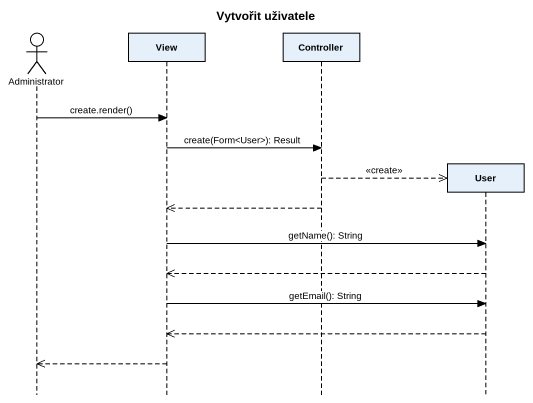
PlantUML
@startuml
title Vytvořit uživatele
hide footbox
actor Administrator
participant View
participant Controller
participant User

Administrator -> View : create.render()
View -> Controller : create(Form<User>): Result
Controller -->> User ** : <<create>>
Controller -->> View
View -> User : getName(): String
User -->> View
View -> User : getEmail(): String
User -->> View
View -->> Administrator
@enduml
